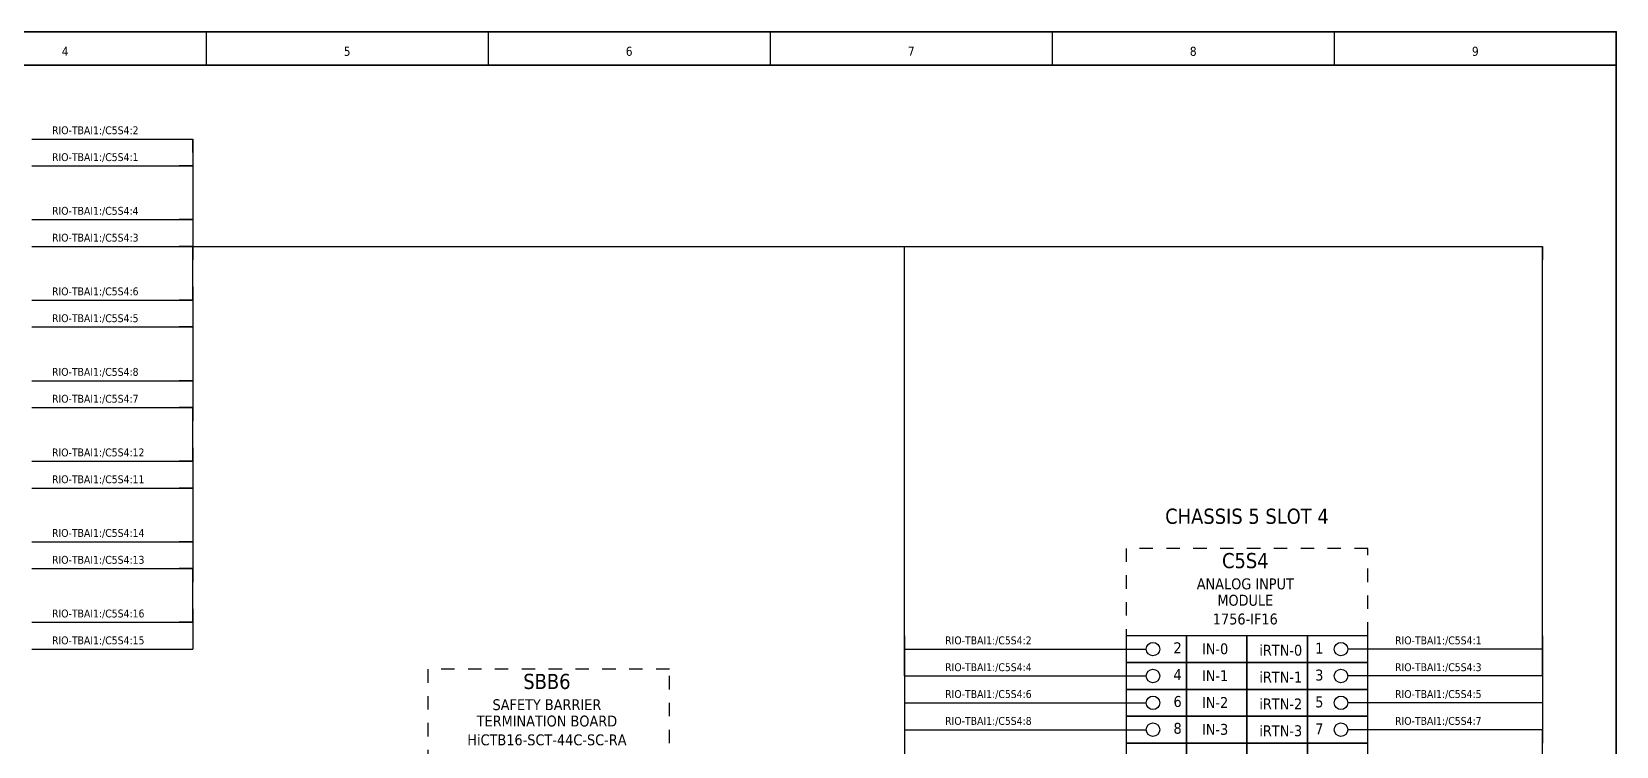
# Model space of a CAD drawing. Header units: millimetres. Extents: x 0 to 1792788, y -13 to 262234.
# Drawn here: x 184 to 420, y 190.5 to 297 of the extents above; entities that cross this region are included whole.
import ezdxf
from ezdxf.enums import TextEntityAlignment as Align

# ---------------------------------------------------------------- set-up
doc = ezdxf.new("R2010")
doc.units = ezdxf.units.MM
doc.linetypes.add('EPL_DASH', pattern=[1, 0.5, -0.5])
for name, color, linetype, lineweight in [('EPLAN108', 5, 'Continuous', 35), ('EPLAN201', 7, 'Continuous', 35), ('EPLAN300', 5, 'Continuous', 25), ('EPLAN303', 6, 'Continuous', 25), ('EPLAN306', 6, 'EPL_DASH', 25), ('EPLAN311', 7, 'Continuous', 25), ('EPLAN317', 7, 'Continuous', 25), ('EPLAN400', 5, 'Continuous', 35), ('EPLAN405', 7, 'Continuous', 25), ('EPLAN429', 251, 'Continuous', 35), ('EPLAN432', 7, 'Continuous', 35), ('EPLAN440', 73, 'Continuous', 35), ('EPLAN451', 7, 'Continuous', 35), ('EPLAN452', 7, 'Continuous', 35), ('EPLAN453', 7, 'Continuous', 35), ('EPLAN500', 7, 'Continuous', 35), ('EPLAN501', 7, 'Continuous', 35), ('EPLAN502', 7, 'Continuous', 35), ('EPLAN503', 7, 'Continuous', 35), ('EPLAN504', 7, 'Continuous', 35)]:
    doc.layers.add(name, color=color, linetype=linetype, lineweight=lineweight)
doc.styles.add('Tahoma', font='')
doc.styles.get('Tahoma').set_extended_font_data('Tahoma')

# ---------------------------------------------------------------- blocks, each defined once
blk = doc.blocks.new('EPLFRAME')
at = {"layer": 'EPLAN201', "linetype": 'Continuous', "lineweight": 25, "ltscale": 4}
for p, q in [((210, 297), (210, 292)), ((252, 297), (252, 292)), ((294, 297), (294, 292)), ((336, 297), (336, 292)), ((378, 297), (378, 292))]:
    blk.add_line(p, q, dxfattribs=at)
at = {"layer": 'EPLAN201', "linetype": 'Continuous', "lineweight": 35, "ltscale": 4}
blk.add_line((0, 292), (420, 292), dxfattribs=at)
blk.add_lwpolyline([(0, 0), (420, 0), (420, 297), (0, 297)], close=True, dxfattribs=at)
at = {"layer": 'EPLAN451', "color": 7, "style": 'Tahoma'}
for tag, p, height in [('14_10014', (101, 12), 2.26), ('14_10015', (185, 12), 2.26), ('14_10011', (101, 5), 2.26), ('14_10013', (332, 5), 1.63), ('14_10151', (73, 1), 1.63), ('14_10300', (415, 1), 1.63)]:
    blk.add_attdef(tag, p, '', height=height, dxfattribs=at)
blk.add_attdef('4_25020', text='', height=1.63, dxfattribs=at).set_placement((413, 1), align=Align.RIGHT)
at = {"layer": 'EPLAN452', "color": 7, "style": 'Tahoma'}
for tag, p, height in [('4_11041', (1, 17), 2.26), ('4_11071[1]', (1, 13), 1.63), ('4_11074[1]', (21, 13), 1.63), ('4_11070[1]', (41, 13), 1.63), ('4_11024', (73, 13), 1.63), ('4_11011', (231, 12), 2.26), ('4_11030', (301, 12), 2.26), ('4_20132_1001', (374, 13), 1.63), ('4_11071[2]', (1, 9), 1.63), ('4_11074[2]', (21, 9), 1.63), ('4_11070[2]', (41, 9), 1.63), ('4_11022', (73, 9), 1.63), ('4_20134_1001', (374, 9), 1.63), ('4_11071[3]', (1, 5), 1.63), ('4_11074[3]', (21, 5), 1.63), ('4_11070[3]', (41, 5), 1.63), ('4_11080', (73, 5), 1.63), ('4_11059', (301, 5), 1.63)]:
    blk.add_attdef(tag, p, '', height=height, dxfattribs=at)
for tag, height, p in [('4_11040', 2.26, (419, 17)), ('4_11000', 1.63, (419, 5)), ('4_11085', 1.63, (141, 1)), ('4_11086', 1.63, (183, 1))]:
    blk.add_attdef(tag, text='', height=height, dxfattribs=at).set_placement(p, align=Align.RIGHT)
at = {"layer": 'EPLAN453', "color": 7, "style": 'Tahoma'}
for tag, p in [('53_19005_1', (21, 293)), ('53_19005', (63, 293)), ('53_19005_8', (105, 293)), ('53_19005_6', (147, 293)), ('53_19005_7', (189, 293)), ('53_19005_9', (231, 293)), ('53_19005_3', (273, 293)), ('53_19005_2', (315, 293)), ('53_19005_4', (357, 293)), ('53_19005_5', (399, 293))]:
    blk.add_attdef(tag, text='', height=1.35, dxfattribs=at).set_placement(p, align=Align.BOTTOM_CENTER)
blk = doc.blocks.new('EPLSYM_LibrarySPECIAL_Symbol13_Variant3_Placement1')
at = {"layer": 'EPLAN303', "lineweight": 25, "ltscale": 4}
blk.add_line((4, 0), (1, 0), dxfattribs=at)
blk.add_circle((0, 0), 1, dxfattribs=at)
at = {"layer": 'EPLAN429', "color": 251, "style": 'Tahoma'}
blk.add_attdef('17_20011', text='', height=1.6254, dxfattribs=at).set_placement((-76.87, -0.16254), align=Align.MIDDLE_RIGHT)
at = {"layer": 'EPLAN432', "color": 7, "style": 'Tahoma'}
blk.add_attdef('17_20038', text='', height=1.6254, dxfattribs=at).set_placement((2.3, 1.3), align=Align.BOTTOM_LEFT)
blk = doc.blocks.new('EPLSYM_LibrarySPECIAL_Symbol13_Variant5_Placement1')
at = {"layer": 'EPLAN303', "lineweight": 25, "ltscale": 4}
blk.add_line((-4, 0), (-1, 0), dxfattribs=at)
blk.add_circle((0, 0), 1, dxfattribs=at)
at = {"layer": 'EPLAN429', "color": 251, "style": 'Tahoma'}
blk.add_attdef('17_20011', text='', height=1.6254, dxfattribs=at).set_placement((76.87, -0.16254), align=Align.MIDDLE_RIGHT)
at = {"layer": 'EPLAN432', "color": 7, "style": 'Tahoma'}
blk.add_attdef('17_20038', text='', height=1.6254, dxfattribs=at).set_placement((-2.3, 1.3), align=Align.BOTTOM_RIGHT)
blk = doc.blocks.new('EPLSYM_LibrarySPECIAL_Symbol1_Variant0_Placement1')
at = {"layer": 'EPLAN306', "lineweight": 25, "ltscale": 4}
blk.add_lwpolyline([(0, -85), (36, -85), (36, 0), (0, 0)], close=True, dxfattribs=at)
at = {"layer": 'EPLAN400', "color": 5, "style": 'Tahoma'}
blk.add_attdef('17_20010', text='', height=2.2575, dxfattribs=at).set_placement((-1.5, -0.9515), align=Align.TOP_CENTER)
at = {"layer": 'EPLAN440', "color": 73, "style": 'Tahoma'}
blk.add_attdef('17_20300', text='', height=1.6254, dxfattribs=at).set_placement((-1.5, -4.57508), align=Align.TOP_RIGHT)
at = {"layer": 'EPLAN500', "color": 7, "style": 'Tahoma'}
blk.add_attdef('17_20027', text='', height=1.6254, dxfattribs=at).set_placement((-1.5, -7.43762), align=Align.TOP_CENTER)
at = {"layer": 'EPLAN501', "color": 7, "style": 'Tahoma'}
blk.add_attdef('17_20011', text='', height=1.6254, dxfattribs=at).set_placement((-1.5, -12.67508), align=Align.TOP_CENTER)
at = {"layer": 'EPLAN502', "color": 7, "style": 'Tahoma'}
blk.add_attdef('17_20025', text='', height=1.6254, dxfattribs=at).set_placement((-1.5, -15.37508), align=Align.TOP_RIGHT)
at = {"layer": 'EPLAN503', "color": 7, "style": 'Tahoma'}
blk.add_attdef('17_20024', text='', height=1.6254, dxfattribs=at).set_placement((-1.5, -18.07508), align=Align.TOP_RIGHT)
at = {"layer": 'EPLAN504', "color": 7, "style": 'Tahoma'}
blk.add_attdef('17_20901[1]', text='', height=1.6254, dxfattribs=at).set_placement((-1.5, -9.97508), align=Align.TOP_RIGHT)
blk = doc.blocks.new('EPLSYM_LibrarySPECIAL_Symbol308_Variant0_Placement0')
at = {"layer": 'EPLAN405', "color": 7, "style": 'Tahoma'}
for tag, p in [('17_31011', (1.5, 6.35)), ('17_31002', (1.5, 0.5))]:
    blk.add_attdef(tag, text='', height=1.17, dxfattribs=at).set_placement(p, align=Align.BOTTOM_LEFT)
for tag, p in [('17_31004', (1.5, 4.4)), ('17_31003', (1.5, 2.45))]:
    blk.add_attdef(tag, p, '', height=1.17, dxfattribs=at)
blk = doc.blocks.new('EPLSYM_LibrarySPECIAL_Symbol1_Variant0_Placement1_1')
at = {"layer": 'EPLAN306', "lineweight": 25, "ltscale": 4}
blk.add_lwpolyline([(0, -143), (36, -143), (36, 0), (0, 0)], close=True, dxfattribs=at)
at = {"layer": 'EPLAN400', "color": 5, "style": 'Tahoma'}
blk.add_attdef('17_20010', text='', height=2.2575, dxfattribs=at).set_placement((-1.5, -0.9515), align=Align.TOP_CENTER)
at = {"layer": 'EPLAN440', "color": 73, "style": 'Tahoma'}
blk.add_attdef('17_20300', text='', height=1.6254, dxfattribs=at).set_placement((-1.5, -4.57508), align=Align.TOP_RIGHT)
at = {"layer": 'EPLAN500', "color": 7, "style": 'Tahoma'}
blk.add_attdef('17_20027', text='', height=1.6254, dxfattribs=at).set_placement((-1.5, -7.43762), align=Align.TOP_CENTER)
at = {"layer": 'EPLAN501', "color": 7, "style": 'Tahoma'}
blk.add_attdef('17_20011', text='', height=1.6254, dxfattribs=at).set_placement((-1.5, -12.67508), align=Align.TOP_CENTER)
at = {"layer": 'EPLAN502', "color": 7, "style": 'Tahoma'}
blk.add_attdef('17_20025', text='', height=1.6254, dxfattribs=at).set_placement((-1.5, -15.37508), align=Align.TOP_RIGHT)
at = {"layer": 'EPLAN503', "color": 7, "style": 'Tahoma'}
blk.add_attdef('17_20024', text='', height=1.6254, dxfattribs=at).set_placement((-1.5, -18.07508), align=Align.TOP_RIGHT)
at = {"layer": 'EPLAN504', "color": 7, "style": 'Tahoma'}
blk.add_attdef('17_20901[1]', text='', height=1.6254, dxfattribs=at).set_placement((-1.5, -9.97508), align=Align.TOP_RIGHT)

msp = doc.modelspace()

# ---------------------------------------------------------------- linework, layer by layer
at = {"layer": 'EPLAN300', "lineweight": 25, "ltscale": 4}
for points in [[(347, 203), (356, 203), (356, 207), (347, 207)], [(356, 203), (365, 203), (365, 207), (356, 207)], [(365, 203), (374, 203), (374, 207), (365, 207)], [(374, 203), (383, 203), (383, 207), (374, 207)], [(347, 199), (356, 199), (356, 203), (347, 203)], [(356, 199), (365, 199), (365, 203), (356, 203)], [(365, 199), (374, 199), (374, 203), (365, 203)], [(374, 199), (383, 199), (383, 203), (374, 203)], [(347, 195), (356, 195), (356, 199), (347, 199)], [(356, 195), (365, 195), (365, 199), (356, 199)], [(365, 195), (374, 195), (374, 199), (365, 199)], [(374, 195), (383, 195), (383, 199), (374, 199)], [(347, 191), (356, 191), (356, 195), (347, 195)], [(356, 191), (365, 191), (365, 195), (356, 195)], [(365, 191), (374, 191), (374, 195), (365, 195)], [(374, 191), (383, 191), (383, 195), (374, 195)], [(347, 187), (356, 187), (356, 191), (347, 191)], [(356, 187), (365, 187), (365, 191), (356, 191)], [(365, 187), (374, 187), (374, 191), (365, 191)], [(374, 187), (383, 187), (383, 191), (374, 191)]]:
    msp.add_lwpolyline(points, close=True, dxfattribs=at)
at = {"layer": 'EPLAN311', "color": 7, "ltscale": 4}
for p, q in [((184.05, 281), (208, 281)), ((184.05, 277), (208, 277)), ((184.05, 269), (208, 269)), ((184.05, 265), (208, 265)), ((184.05, 257), (208, 257)), ((184.05, 253), (208, 253)), ((184.05, 245), (208, 245)), ((184.05, 241), (208, 241)), ((184.05, 233), (208, 233)), ((184.05, 229), (208, 229)), ((184.05, 221), (208, 221)), ((184.05, 217), (208, 217)), ((184.05, 209), (208, 209)), ((184.05, 205), (208, 205)), ((314, 205), (349, 205)), ((409, 205), (381, 205)), ((314, 201), (349, 201)), ((409, 201), (381, 201)), ((314, 197), (349, 197)), ((409, 197), (381, 197)), ((314, 193), (349, 193)), ((409, 193), (381, 193))]:
    msp.add_line(p, q, dxfattribs=at)
at = {"layer": 'EPLAN311', "ltscale": 4}
for p, q in [((206, 281), (208, 281)), ((208, 277), (206, 277)), ((208, 269), (206, 269)), ((208, 265), (206, 265)), ((208, 257), (206, 257)), ((208, 253), (206, 253)), ((208, 245), (206, 245)), ((208, 241), (206, 241)), ((208, 233), (206, 233)), ((208, 229), (206, 229)), ((208, 221), (206, 221)), ((208, 217), (206, 217)), ((208, 209), (206, 209)), ((206, 205), (208, 205)), ((314, 205), (316, 205)), ((409, 205), (407, 205)), ((314, 201), (316, 201)), ((409, 201), (407, 201)), ((314, 197), (316, 197)), ((409, 197), (407, 197)), ((314, 193), (316, 193)), ((409, 193), (407, 193))]:
    msp.add_line(p, q, dxfattribs=at)
at = {"layer": 'EPLAN311', "color": 7, "linetype": 'Continuous', "lineweight": 25, "ltscale": 4}
for p, q in [((407, 265), (409, 265)), ((409, 265), (409, 263))]:
    msp.add_line(p, q, dxfattribs=at)
at = {"layer": 'EPLAN317', "lineweight": 25, "ltscale": 4}
for p, q in [((208, 281), (208, 277)), ((208, 279), (208, 281)), ((208, 279), (208, 275)), ((208, 277), (208, 269)), ((208, 271), (208, 267)), ((208, 269), (208, 265)), ((208, 267), (208, 263)), ((208, 257), (208, 265)), ((208, 265), (314, 265)), ((208, 265), (210, 265)), ((312, 265), (316, 265)), ((314, 205), (314, 265)), ((314, 265), (409, 265)), ((314, 263), (314, 265)), ((409, 205), (409, 265)), ((208, 259), (208, 255)), ((208, 257), (208, 253)), ((208, 255), (208, 251)), ((208, 253), (208, 245)), ((208, 247), (208, 243)), ((208, 245), (208, 241)), ((208, 243), (208, 239)), ((208, 233), (208, 241)), ((208, 235), (208, 231)), ((208, 233), (208, 229)), ((208, 231), (208, 227)), ((208, 229), (208, 221)), ((208, 223), (208, 219)), ((208, 221), (208, 217)), ((208, 219), (208, 215)), ((208, 209), (208, 217)), ((208, 211), (208, 207)), ((208, 209), (208, 205)), ((208, 207), (208, 205)), ((314, 207), (314, 203)), ((409, 207), (409, 203)), ((314, 201), (314, 205)), ((314, 203), (314, 199)), ((409, 201), (409, 205)), ((409, 203), (409, 199)), ((314, 201), (314, 197)), ((409, 201), (409, 197)), ((314, 199), (314, 195)), ((409, 199), (409, 195)), ((314, 197), (314, 193)), ((409, 197), (409, 193)), ((314, 195), (314, 191)), ((409, 195), (409, 191)), ((314, 193), (314, 185)), ((409, 185), (409, 193))]:
    msp.add_line(p, q, dxfattribs=at)

# ---------------------------------------------------------------- block references
ref = msp.add_blockref('EPLFRAME', (0, 0))
ref.add_attrib('53_19005_2', '7', dxfattribs={"layer": 'EPLAN453', "color": 7, "height": 1.35, "style": 'Tahoma'}).set_placement((315, 293), align=Align.BOTTOM_CENTER)
ref.add_attrib('53_19005_3', '6', dxfattribs={"layer": 'EPLAN453', "color": 7, "height": 1.35, "style": 'Tahoma'}).set_placement((273, 293), align=Align.BOTTOM_CENTER)
ref.add_attrib('53_19005_4', '8', dxfattribs={"layer": 'EPLAN453', "color": 7, "height": 1.35, "style": 'Tahoma'}).set_placement((357, 293), align=Align.BOTTOM_CENTER)
ref.add_attrib('53_19005_5', '9', dxfattribs={"layer": 'EPLAN453', "color": 7, "height": 1.35, "style": 'Tahoma'}).set_placement((399, 293), align=Align.BOTTOM_CENTER)
ref.add_attrib('53_19005_7', '4', dxfattribs={"layer": 'EPLAN453', "color": 7, "height": 1.35, "style": 'Tahoma'}).set_placement((189, 293), align=Align.BOTTOM_CENTER)
ref.add_attrib('53_19005_9', '5', dxfattribs={"layer": 'EPLAN453', "color": 7, "height": 1.35, "style": 'Tahoma'}).set_placement((231, 293), align=Align.BOTTOM_CENTER)
ref = msp.add_blockref('EPLSYM_LibrarySPECIAL_Symbol308_Variant0_Placement0', (187, 281))
ref.add_attrib('17_31011', 'RIO-TBAI1:/C5S4:2', dxfattribs={"layer": 'EPLAN405', "color": 7, "height": 1.1739, "style": 'Tahoma'}).set_placement((187.05, 281.37), align=Align.BOTTOM_LEFT)
ref = msp.add_blockref('EPLSYM_LibrarySPECIAL_Symbol308_Variant0_Placement0', (187, 277))
ref.add_attrib('17_31011', 'RIO-TBAI1:/C5S4:1', dxfattribs={"layer": 'EPLAN405', "color": 7, "height": 1.1739, "style": 'Tahoma'}).set_placement((187.05, 277.37), align=Align.BOTTOM_LEFT)
ref = msp.add_blockref('EPLSYM_LibrarySPECIAL_Symbol308_Variant0_Placement0', (187, 269))
ref.add_attrib('17_31011', 'RIO-TBAI1:/C5S4:4', dxfattribs={"layer": 'EPLAN405', "color": 7, "height": 1.1739, "style": 'Tahoma'}).set_placement((187.05, 269.37), align=Align.BOTTOM_LEFT)
ref = msp.add_blockref('EPLSYM_LibrarySPECIAL_Symbol308_Variant0_Placement0', (187, 265))
ref.add_attrib('17_31011', 'RIO-TBAI1:/C5S4:3', dxfattribs={"layer": 'EPLAN405', "color": 7, "height": 1.1739, "style": 'Tahoma'}).set_placement((187.05, 265.37), align=Align.BOTTOM_LEFT)
ref = msp.add_blockref('EPLSYM_LibrarySPECIAL_Symbol308_Variant0_Placement0', (187, 257))
ref.add_attrib('17_31011', 'RIO-TBAI1:/C5S4:6', dxfattribs={"layer": 'EPLAN405', "color": 7, "height": 1.1739, "style": 'Tahoma'}).set_placement((187.05, 257.37), align=Align.BOTTOM_LEFT)
ref = msp.add_blockref('EPLSYM_LibrarySPECIAL_Symbol308_Variant0_Placement0', (187, 253))
ref.add_attrib('17_31011', 'RIO-TBAI1:/C5S4:5', dxfattribs={"layer": 'EPLAN405', "color": 7, "height": 1.1739, "style": 'Tahoma'}).set_placement((187.05, 253.37), align=Align.BOTTOM_LEFT)
ref = msp.add_blockref('EPLSYM_LibrarySPECIAL_Symbol308_Variant0_Placement0', (187, 245))
ref.add_attrib('17_31011', 'RIO-TBAI1:/C5S4:8', dxfattribs={"layer": 'EPLAN405', "color": 7, "height": 1.1739, "style": 'Tahoma'}).set_placement((187.05, 245.37), align=Align.BOTTOM_LEFT)
ref = msp.add_blockref('EPLSYM_LibrarySPECIAL_Symbol308_Variant0_Placement0', (187, 241))
ref.add_attrib('17_31011', 'RIO-TBAI1:/C5S4:7', dxfattribs={"layer": 'EPLAN405', "color": 7, "height": 1.1739, "style": 'Tahoma'}).set_placement((187.05, 241.37), align=Align.BOTTOM_LEFT)
ref = msp.add_blockref('EPLSYM_LibrarySPECIAL_Symbol308_Variant0_Placement0', (187, 233))
ref.add_attrib('17_31011', 'RIO-TBAI1:/C5S4:12', dxfattribs={"layer": 'EPLAN405', "color": 7, "height": 1.1739, "style": 'Tahoma'}).set_placement((187.05, 233.37), align=Align.BOTTOM_LEFT)
ref = msp.add_blockref('EPLSYM_LibrarySPECIAL_Symbol308_Variant0_Placement0', (187, 229))
ref.add_attrib('17_31011', 'RIO-TBAI1:/C5S4:11', dxfattribs={"layer": 'EPLAN405', "color": 7, "height": 1.1739, "style": 'Tahoma'}).set_placement((187.05, 229.37), align=Align.BOTTOM_LEFT)
ref = msp.add_blockref('EPLSYM_LibrarySPECIAL_Symbol308_Variant0_Placement0', (187, 221))
ref.add_attrib('17_31011', 'RIO-TBAI1:/C5S4:14', dxfattribs={"layer": 'EPLAN405', "color": 7, "height": 1.1739, "style": 'Tahoma'}).set_placement((187.05, 221.37), align=Align.BOTTOM_LEFT)
ref = msp.add_blockref('EPLSYM_LibrarySPECIAL_Symbol1_Variant0_Placement1', (347, 220))
ref.add_attrib('17_20010', 'C5S4', dxfattribs={"layer": 'EPLAN400', "color": 5, "height": 2.257, "style": 'Tahoma'}).set_placement((364.75, 219.32), align=Align.TOP_CENTER)
ref.add_attrib('17_20027', 'ANALOG INPUT', dxfattribs={"layer": 'EPLAN500', "color": 7, "height": 1.6254, "style": 'Tahoma'}).set_placement((364.75, 215.54), align=Align.TOP_CENTER)
ref.add_attrib('17_20011', '1756-IF16', dxfattribs={"layer": 'EPLAN501', "color": 7, "height": 1.625, "style": 'Tahoma'}).set_placement((364.75, 210.3), align=Align.TOP_CENTER)
ref.add_attrib('17_20027/1', 'MODULE', dxfattribs={"layer": 'EPLAN500', "color": 7, "height": 1.625, "style": 'Tahoma'}).set_placement((364.75, 213.1), align=Align.TOP_CENTER)
ref = msp.add_blockref('EPLSYM_LibrarySPECIAL_Symbol308_Variant0_Placement0', (187, 217))
ref.add_attrib('17_31011', 'RIO-TBAI1:/C5S4:13', dxfattribs={"layer": 'EPLAN405', "color": 7, "height": 1.1739, "style": 'Tahoma'}).set_placement((187.05, 217.37), align=Align.BOTTOM_LEFT)
ref = msp.add_blockref('EPLSYM_LibrarySPECIAL_Symbol308_Variant0_Placement0', (187, 209))
ref.add_attrib('17_31011', 'RIO-TBAI1:/C5S4:16', dxfattribs={"layer": 'EPLAN405', "color": 7, "height": 1.1739, "style": 'Tahoma'}).set_placement((187.05, 209.37), align=Align.BOTTOM_LEFT)
ref = msp.add_blockref('EPLSYM_LibrarySPECIAL_Symbol308_Variant0_Placement0', (187, 205))
ref.add_attrib('17_31011', 'RIO-TBAI1:/C5S4:15', dxfattribs={"layer": 'EPLAN405', "color": 7, "height": 1.1739, "style": 'Tahoma'}).set_placement((187.05, 205.37), align=Align.BOTTOM_LEFT)
ref = msp.add_blockref('EPLSYM_LibrarySPECIAL_Symbol308_Variant0_Placement0', (320, 205))
ref.add_attrib('17_31011', 'RIO-TBAI1:/C5S4:2', dxfattribs={"layer": 'EPLAN405', "color": 7, "height": 1.1739, "style": 'Tahoma'}).set_placement((320.05, 205.37), align=Align.BOTTOM_LEFT)
ref = msp.add_blockref('EPLSYM_LibrarySPECIAL_Symbol13_Variant5_Placement1', (351, 205))
ref.add_attrib('17_20038', '2', dxfattribs={"layer": 'EPLAN432', "color": 7, "height": 1.63, "style": 'Tahoma'}).set_placement((355.28, 203.9), align=Align.BOTTOM_RIGHT)
ref.add_attrib('17_20011', 'IN-0', dxfattribs={"layer": 'EPLAN429', "color": 251, "height": 1.625, "style": 'Tahoma'}).set_placement((362.21, 205.05), align=Align.MIDDLE_RIGHT)
ref = msp.add_blockref('EPLSYM_LibrarySPECIAL_Symbol13_Variant3_Placement1', (379, 205))
ref.add_attrib('17_20038', '1', dxfattribs={"layer": 'EPLAN432', "color": 7, "height": 1.63, "style": 'Tahoma'}).set_placement((375.16, 203.83), align=Align.BOTTOM_LEFT)
ref.add_attrib('17_20011', 'iRTN-0', dxfattribs={"layer": 'EPLAN429', "color": 251, "height": 1.625, "style": 'Tahoma'}).set_placement((373.22, 204.84), align=Align.MIDDLE_RIGHT)
ref = msp.add_blockref('EPLSYM_LibrarySPECIAL_Symbol308_Variant0_Placement0', (387, 205))
ref.add_attrib('17_31011', 'RIO-TBAI1:/C5S4:1', dxfattribs={"layer": 'EPLAN405', "color": 7, "height": 1.1739, "style": 'Tahoma'}).set_placement((387.05, 205.37), align=Align.BOTTOM_LEFT)
ref = msp.add_blockref('EPLSYM_LibrarySPECIAL_Symbol1_Variant0_Placement1_1', (243, 202))
ref.add_attrib('17_20010', 'SBB6', dxfattribs={"layer": 'EPLAN400', "color": 5, "height": 2.257, "style": 'Tahoma'}).set_placement((260.75, 201.32), align=Align.TOP_CENTER)
ref.add_attrib('17_20027', 'SAFETY BARRIER', dxfattribs={"layer": 'EPLAN500', "color": 7, "height": 1.6254, "style": 'Tahoma'}).set_placement((260.75, 197.54), align=Align.TOP_CENTER)
ref.add_attrib('17_20011', 'HiCTB16-SCT-44C-SC-RA', dxfattribs={"layer": 'EPLAN501', "color": 7, "height": 1.6254, "style": 'Tahoma'}).set_placement((260.75, 192.3), align=Align.TOP_CENTER)
ref.add_attrib('17_20027/1', 'TERMINATION BOARD', dxfattribs={"layer": 'EPLAN500', "color": 7, "height": 1.6254, "style": 'Tahoma'}).set_placement((260.75, 195.1), align=Align.TOP_CENTER)
ref = msp.add_blockref('EPLSYM_LibrarySPECIAL_Symbol308_Variant0_Placement0', (320, 201))
ref.add_attrib('17_31011', 'RIO-TBAI1:/C5S4:4', dxfattribs={"layer": 'EPLAN405', "color": 7, "height": 1.1739, "style": 'Tahoma'}).set_placement((320.05, 201.37), align=Align.BOTTOM_LEFT)
ref = msp.add_blockref('EPLSYM_LibrarySPECIAL_Symbol13_Variant5_Placement1', (351, 201))
ref.add_attrib('17_20038', '4', dxfattribs={"layer": 'EPLAN432', "color": 7, "height": 1.63, "style": 'Tahoma'}).set_placement((355.28, 199.9), align=Align.BOTTOM_RIGHT)
ref.add_attrib('17_20011', 'IN-1', dxfattribs={"layer": 'EPLAN429', "color": 251, "height": 1.625, "style": 'Tahoma'}).set_placement((362.21, 201.05), align=Align.MIDDLE_RIGHT)
ref = msp.add_blockref('EPLSYM_LibrarySPECIAL_Symbol13_Variant3_Placement1', (379, 201))
ref.add_attrib('17_20038', '3', dxfattribs={"layer": 'EPLAN432', "color": 7, "height": 1.63, "style": 'Tahoma'}).set_placement((375.16, 199.83), align=Align.BOTTOM_LEFT)
ref.add_attrib('17_20011', 'iRTN-1', dxfattribs={"layer": 'EPLAN429', "color": 251, "height": 1.625, "style": 'Tahoma'}).set_placement((373.22, 200.84), align=Align.MIDDLE_RIGHT)
ref = msp.add_blockref('EPLSYM_LibrarySPECIAL_Symbol308_Variant0_Placement0', (387, 201))
ref.add_attrib('17_31011', 'RIO-TBAI1:/C5S4:3', dxfattribs={"layer": 'EPLAN405', "color": 7, "height": 1.1739, "style": 'Tahoma'}).set_placement((387.05, 201.37), align=Align.BOTTOM_LEFT)
ref = msp.add_blockref('EPLSYM_LibrarySPECIAL_Symbol308_Variant0_Placement0', (320, 197))
ref.add_attrib('17_31011', 'RIO-TBAI1:/C5S4:6', dxfattribs={"layer": 'EPLAN405', "color": 7, "height": 1.1739, "style": 'Tahoma'}).set_placement((320.05, 197.37), align=Align.BOTTOM_LEFT)
ref = msp.add_blockref('EPLSYM_LibrarySPECIAL_Symbol308_Variant0_Placement0', (387, 197))
ref.add_attrib('17_31011', 'RIO-TBAI1:/C5S4:5', dxfattribs={"layer": 'EPLAN405', "color": 7, "height": 1.1739, "style": 'Tahoma'}).set_placement((387.05, 197.37), align=Align.BOTTOM_LEFT)
ref = msp.add_blockref('EPLSYM_LibrarySPECIAL_Symbol13_Variant5_Placement1', (351, 197))
ref.add_attrib('17_20038', '6', dxfattribs={"layer": 'EPLAN432', "color": 7, "height": 1.63, "style": 'Tahoma'}).set_placement((355.28, 195.9), align=Align.BOTTOM_RIGHT)
ref.add_attrib('17_20011', 'IN-2', dxfattribs={"layer": 'EPLAN429', "color": 251, "height": 1.625, "style": 'Tahoma'}).set_placement((362.21, 197.05), align=Align.MIDDLE_RIGHT)
ref = msp.add_blockref('EPLSYM_LibrarySPECIAL_Symbol13_Variant3_Placement1', (379, 197))
ref.add_attrib('17_20038', '5', dxfattribs={"layer": 'EPLAN432', "color": 7, "height": 1.63, "style": 'Tahoma'}).set_placement((375.16, 195.83), align=Align.BOTTOM_LEFT)
ref.add_attrib('17_20011', 'iRTN-2', dxfattribs={"layer": 'EPLAN429', "color": 251, "height": 1.625, "style": 'Tahoma'}).set_placement((373.22, 196.84), align=Align.MIDDLE_RIGHT)
ref = msp.add_blockref('EPLSYM_LibrarySPECIAL_Symbol308_Variant0_Placement0', (320, 193))
ref.add_attrib('17_31011', 'RIO-TBAI1:/C5S4:8', dxfattribs={"layer": 'EPLAN405', "color": 7, "height": 1.1739, "style": 'Tahoma'}).set_placement((320.05, 193.37), align=Align.BOTTOM_LEFT)
ref = msp.add_blockref('EPLSYM_LibrarySPECIAL_Symbol13_Variant5_Placement1', (351, 193))
ref.add_attrib('17_20038', '8', dxfattribs={"layer": 'EPLAN432', "color": 7, "height": 1.63, "style": 'Tahoma'}).set_placement((355.28, 191.9), align=Align.BOTTOM_RIGHT)
ref.add_attrib('17_20011', 'IN-3', dxfattribs={"layer": 'EPLAN429', "color": 251, "height": 1.625, "style": 'Tahoma'}).set_placement((362.21, 193.05), align=Align.MIDDLE_RIGHT)
ref = msp.add_blockref('EPLSYM_LibrarySPECIAL_Symbol13_Variant3_Placement1', (379, 193))
ref.add_attrib('17_20038', '7', dxfattribs={"layer": 'EPLAN432', "color": 7, "height": 1.63, "style": 'Tahoma'}).set_placement((375.16, 191.83), align=Align.BOTTOM_LEFT)
ref.add_attrib('17_20011', 'iRTN-3', dxfattribs={"layer": 'EPLAN429', "color": 251, "height": 1.625, "style": 'Tahoma'}).set_placement((373.22, 192.84), align=Align.MIDDLE_RIGHT)
ref = msp.add_blockref('EPLSYM_LibrarySPECIAL_Symbol308_Variant0_Placement0', (387, 193))
ref.add_attrib('17_31011', 'RIO-TBAI1:/C5S4:7', dxfattribs={"layer": 'EPLAN405', "color": 7, "height": 1.1739, "style": 'Tahoma'}).set_placement((387.05, 193.37), align=Align.BOTTOM_LEFT)

# ---------------------------------------------------------------- texts
at = {"layer": 'EPLAN108', "color": 5, "style": 'Tahoma'}
msp.add_text('CHASSIS 5 SLOT 4', height=2.2575, dxfattribs=at).set_placement((365, 223), align=Align.BOTTOM_CENTER)

doc.saveas('drawing.dxf')
